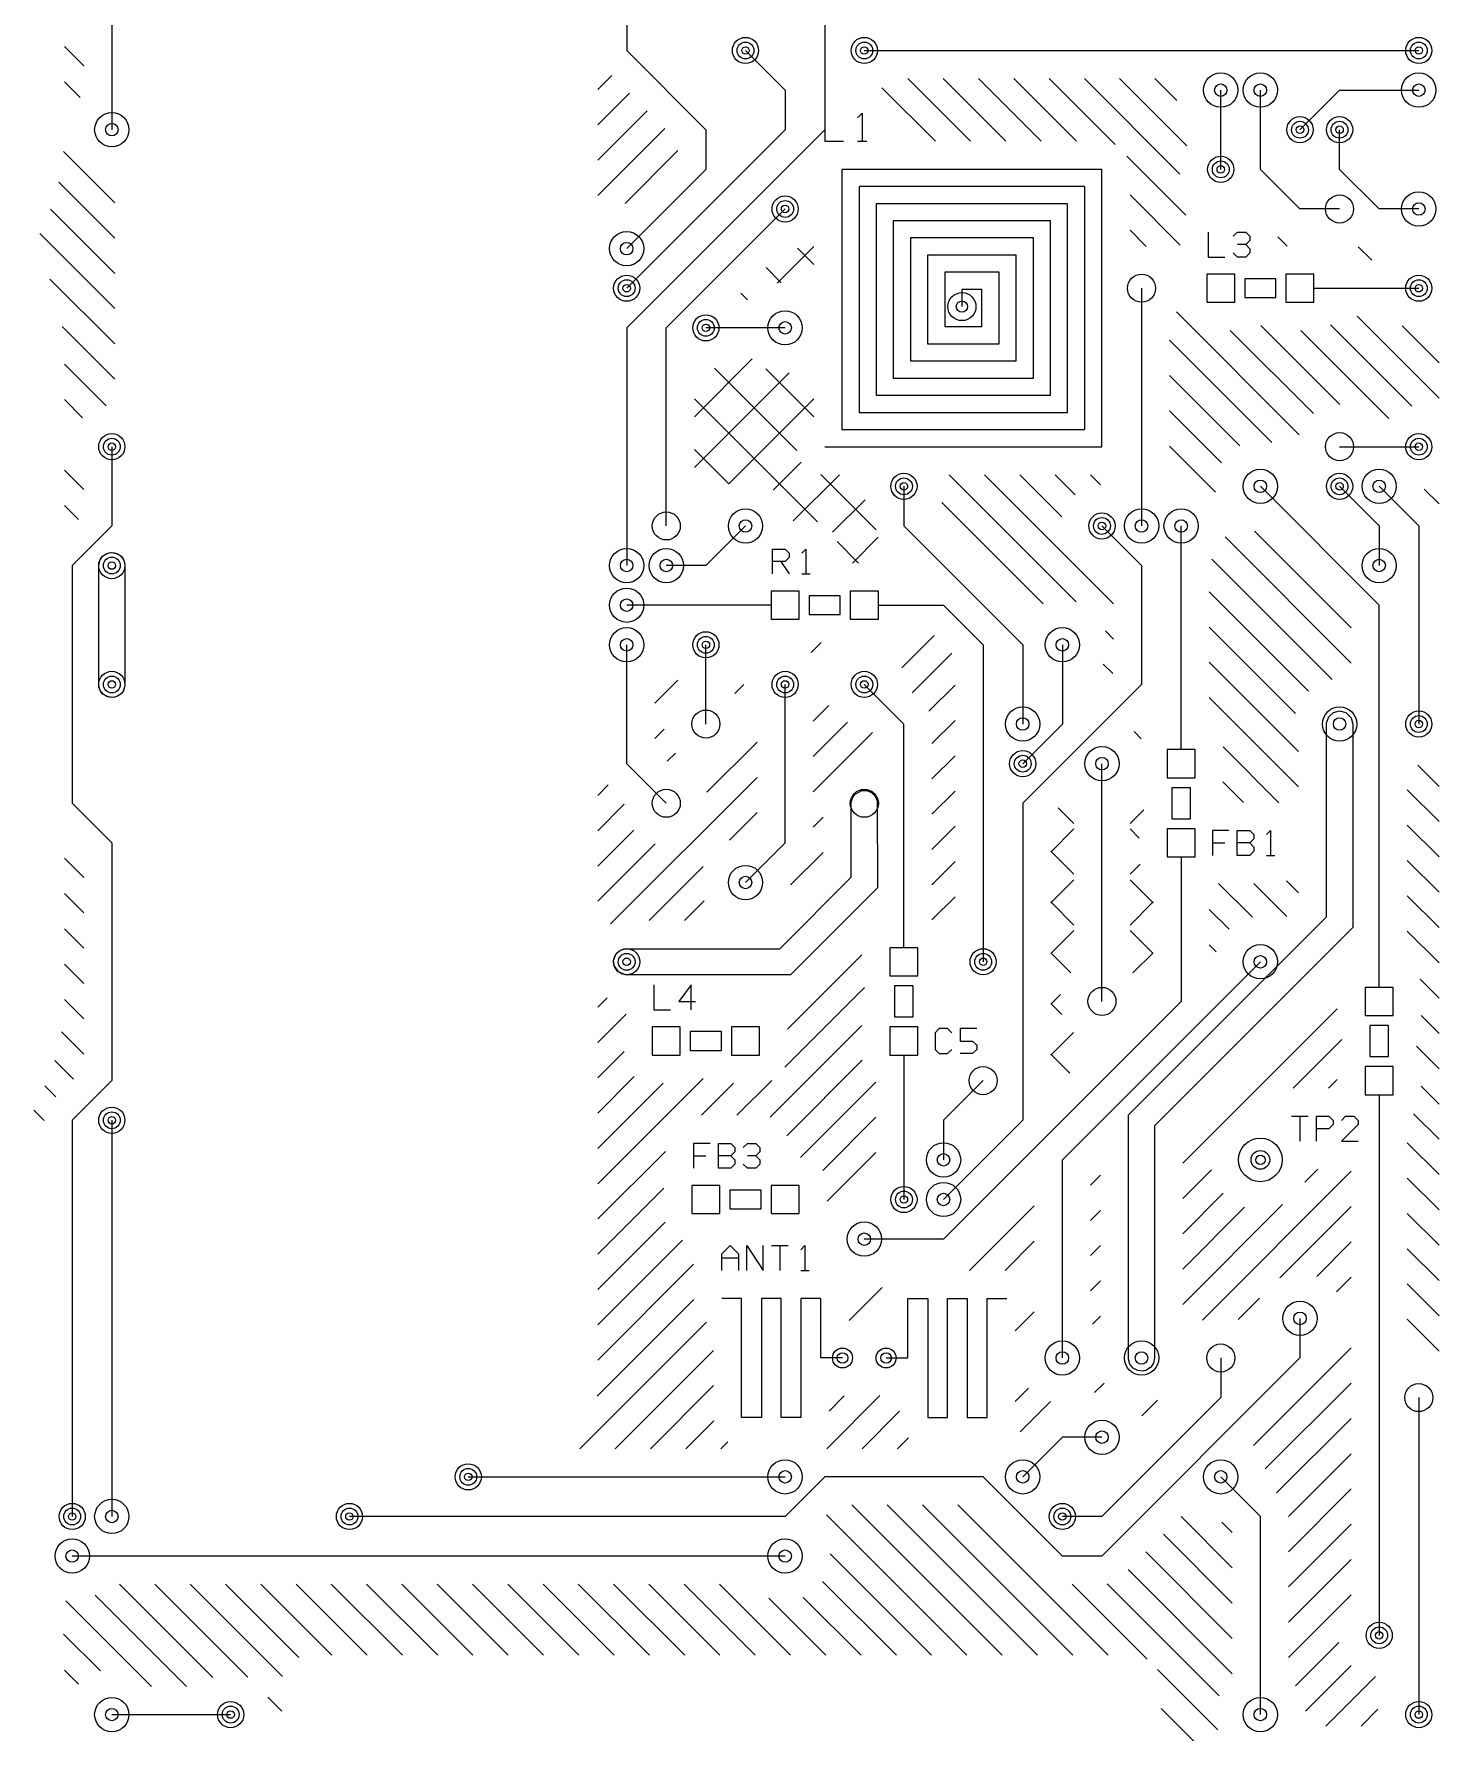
# Model space of a CAD drawing. Extents: x 8 to 54, y 9 to 364.
# Drawn here: x 8.9 to 54, y 173.4 to 227.9 of the extents above; entities that cross this region are included whole.
import ezdxf

# ---------------------------------------------------------------- set-up
doc = ezdxf.new("R2010")
doc.units = 0
doc.layers.add('SCORE', color=5, linetype='CONTINUOUS')

msp = doc.modelspace()

# ---------------------------------------------------------------- linework, layer by layer
at = {"layer": 'SCORE'}
for p, q in [((11.43, 260.35), (11.43, 224.79)), ((34.29, 231.14), (34.29, 224.79)), ((27.94, 229.87), (27.94, 227.33)), ((9.91, 227.4585), (10.53, 226.8385)), ((27.94, 227.33), (30.48, 224.79)), ((31.75, 227.33), (33.02, 226.06)), ((35.56, 227.33), (53.34, 227.33)), ((27.015, 226.0797), (27.4662, 226.531)), ((36.96, 226.43), (38.97, 224.42)), ((38.0914, 226.43), (40.1014, 224.42)), ((39.2227, 226.43), (41.2327, 224.42)), ((40.3541, 226.43), (42.3641, 224.42)), ((41.4855, 226.43), (43.5999, 224.3156)), ((42.6169, 226.43), (45.6793, 223.3676)), ((43.7482, 226.43), (45.9059, 224.2723)), ((44.8796, 226.43), (45.5782, 225.7314)), ((9.91, 226.3271), (10.4137, 225.8234)), ((27.015, 224.9483), (28.0319, 225.9653)), ((33.02, 226.06), (33.02, 224.79)), ((36.1223, 226.1363), (37.8386, 224.42)), ((46.99, 223.52), (46.99, 226.06)), ((48.26, 223.52), (48.26, 226.06)), ((49.53, 224.79), (50.8, 226.06)), ((50.8, 226.06), (53.34, 226.06)), ((27.015, 223.817), (28.5976, 225.3996)), ((27.015, 222.6856), (29.1633, 224.8339)), ((34.29, 225.32), (34.29, 224.42)), ((35.34, 225.17), (35.49, 225.32)), ((35.49, 225.32), (35.49, 224.42)), ((34.29, 224.79), (27.94, 218.44)), ((33.02, 224.79), (27.94, 219.71)), ((30.48, 224.79), (30.48, 223.52)), ((34.29, 224.42), (34.89, 224.42)), ((35.34, 224.42), (35.64, 224.42)), ((50.8, 223.52), (50.8, 224.79)), ((9.8851, 224.0893), (11.525, 222.4494)), ((27.8894, 222.4286), (29.58, 224.1192)), ((43.9756, 223.9399), (45.8685, 222.0469)), ((30.48, 223.52), (27.94, 220.98)), ((43.18, 223.52), (34.84, 223.52)), ((34.84, 223.52), (34.84, 222.97)), ((43.18, 214.63), (43.18, 223.52)), ((49.53, 222.25), (48.26, 223.52)), ((52.07, 222.25), (50.8, 223.52)), ((9.7322, 223.1108), (11.525, 221.318)), ((34.84, 222.97), (34.84, 215.18)), ((42.63, 222.97), (35.39, 222.97)), ((35.39, 222.97), (35.39, 222.42)), ((42.63, 215.18), (42.63, 222.97)), ((44.08, 222.7041), (45.69, 221.0941)), ((9.469, 222.2426), (11.525, 220.1866)), ((29.21, 218.44), (33.02, 222.25)), ((35.39, 222.42), (35.39, 215.73)), ((42.08, 222.42), (35.94, 222.42)), ((35.94, 222.42), (35.94, 221.87)), ((42.08, 215.73), (42.08, 222.42)), ((50.8, 222.25), (49.53, 222.25)), ((53.34, 222.25), (52.07, 222.25)), ((35.94, 221.87), (35.94, 216.28)), ((41.53, 221.87), (36.49, 221.87)), ((36.49, 221.87), (36.49, 221.32)), ((41.53, 216.28), (41.53, 221.87)), ((44.08, 221.5727), (44.6018, 221.0509)), ((9.1199, 221.4603), (11.525, 219.0552)), ((32.7643, 219.8669), (33.94, 221.0425)), ((33.4178, 220.992), (33.94, 220.4697)), ((36.49, 221.32), (36.49, 216.83)), ((40.98, 221.32), (37.04, 221.32)), ((37.04, 221.32), (37.04, 220.77)), ((40.98, 216.83), (40.98, 221.32)), ((46.59, 221.51), (46.59, 220.71)), ((47.39, 221.3767), (47.5233, 221.51)), ((47.5233, 221.51), (47.79, 221.51)), ((47.79, 221.11), (47.5233, 221.11)), ((47.79, 221.51), (47.9233, 221.3767)), ((47.9233, 221.2433), (47.79, 221.11)), ((47.79, 221.11), (47.9233, 220.9767)), ((47.9233, 221.3767), (47.9233, 221.2433)), ((48.8233, 221.3549), (49.1182, 221.06)), ((51.3999, 221.041), (51.831, 220.61)), ((37.04, 220.77), (37.04, 217.38)), ((40.43, 220.77), (37.59, 220.77)), ((37.59, 220.77), (37.59, 220.22)), ((40.43, 217.38), (40.43, 220.77)), ((46.59, 220.71), (47.1233, 220.71)), ((47.5233, 220.71), (47.39, 220.8433)), ((47.79, 220.71), (47.5233, 220.71)), ((47.9233, 220.8433), (47.79, 220.71)), ((47.9233, 220.9767), (47.9233, 220.8433)), ((9.4439, 220.005), (11.525, 217.9239)), ((32.4136, 220.3698), (32.899, 219.8844)), ((37.59, 220.22), (37.59, 217.93)), ((39.88, 220.22), (38.14, 220.22)), ((38.14, 220.22), (38.14, 219.67)), ((39.88, 217.93), (39.88, 220.22)), ((47.44, 220.16), (46.54, 220.16)), ((46.54, 220.16), (46.54, 219.26)), ((47.44, 219.26), (47.44, 220.16)), ((48.76, 220.01), (47.76, 220.01)), ((47.76, 220.01), (47.76, 219.41)), ((48.76, 219.41), (48.76, 220.01)), ((49.98, 220.16), (49.08, 220.16)), ((49.08, 220.16), (49.08, 219.26)), ((49.98, 219.26), (49.98, 220.16)), ((31.601, 219.556), (31.817, 219.34)), ((38.14, 219.67), (38.14, 218.48)), ((39.33, 219.67), (38.69, 219.67)), ((38.69, 219.67), (38.69, 219.12)), ((39.33, 218.48), (39.33, 219.67)), ((44.45, 219.71), (44.45, 212.09)), ((47.76, 219.41), (48.76, 219.41)), ((49.98, 219.71), (52.07, 219.71)), ((52.07, 219.71), (53.34, 219.71)), ((45.5676, 218.9538), (49.5066, 215.0147)), ((46.54, 219.26), (47.44, 219.26)), ((49.08, 219.26), (49.98, 219.26)), ((51.3682, 218.81), (53.99, 216.1882)), ((9.8398, 218.4777), (11.525, 216.7925)), ((27.94, 218.44), (27.94, 210.82)), ((29.21, 212.09), (29.21, 218.44)), ((33.02, 218.44), (30.48, 218.44)), ((38.14, 218.48), (39.33, 218.48)), ((47.2927, 218.36), (49.9636, 215.6891)), ((48.2741, 218.51), (50.8048, 215.9793)), ((49.5555, 218.36), (52.38, 215.5355)), ((50.512, 218.5349), (53.1163, 215.9305)), ((52.8066, 218.503), (53.99, 217.3196)), ((37.59, 217.93), (39.88, 217.93)), ((45.35, 218.04), (48.6281, 214.7619)), ((9.91, 217.2761), (11.249, 215.9371)), ((30.11, 215.5862), (31.9673, 217.4435)), ((37.04, 217.38), (40.43, 217.38)), ((30.11, 213.9598), (33.1463, 216.9961)), ((30.7549, 217.1495), (33.3994, 214.505)), ((32.4014, 217.1293), (33.94, 215.5907)), ((36.49, 216.83), (40.98, 216.83)), ((45.35, 216.9086), (47.6053, 214.6533)), ((9.91, 216.1448), (10.4945, 215.5603)), ((30.11, 216.168), (34.0613, 212.2167)), ((31.2127, 213.4362), (33.94, 216.1635)), ((35.94, 216.28), (41.53, 216.28)), ((35.39, 215.73), (42.08, 215.73)), ((45.35, 215.7773), (47.0188, 214.1084)), ((34.84, 215.18), (42.63, 215.18)), ((11.43, 214.63), (11.43, 212.09)), ((30.11, 214.5417), (31.2147, 213.437)), ((34.29, 214.63), (43.18, 214.63)), ((45.35, 214.6459), (46.8225, 213.1734)), ((50.8, 214.63), (53.34, 214.63)), ((32.6383, 213.2355), (33.5384, 214.1356)), ((9.91, 213.882), (10.53, 213.262)), ((33.2792, 212.25), (34.7592, 213.73)), ((34.165, 213.7394), (35.9394, 211.965)), ((38.285, 213.73), (42.3557, 209.6594)), ((39.4164, 213.73), (43.55, 209.5964)), ((40.5478, 213.73), (41.8936, 212.3842)), ((41.6791, 213.73), (42.3191, 213.0901)), ((42.8105, 213.73), (43.1318, 213.4087)), ((34.5419, 211.8863), (35.5833, 212.9277)), ((36.83, 213.36), (36.83, 212.09)), ((38.0429, 212.8407), (41.2925, 209.5912)), ((52.07, 209.55), (48.26, 213.36)), ((50.8, 213.36), (52.07, 212.09)), ((52.07, 213.36), (53.34, 212.09)), ((53.5165, 213.2676), (53.99, 212.7941)), ((9.91, 212.7506), (10.3639, 212.2967)), ((11.43, 212.09), (10.16, 210.82)), ((31.75, 212.09), (30.48, 210.82)), ((36.83, 212.09), (40.64, 208.28)), ((43.18, 212.09), (44.45, 210.82)), ((45.72, 207.01), (45.72, 212.09)), ((47.1261, 211.7385), (51.17, 207.6945)), ((48.0734, 211.9225), (51.17, 208.8259)), ((52.07, 212.09), (52.07, 210.82)), ((53.34, 212.09), (53.34, 205.74)), ((11.133, 211.117), (11.2693, 211.208)), ((11.2693, 211.208), (11.3888, 211.238)), ((11.3888, 211.238), (11.5519, 211.2219)), ((11.5519, 211.2219), (11.6964, 211.1447)), ((32.62, 210.55), (32.62, 211.35)), ((32.62, 211.35), (33.02, 211.35)), ((33.02, 211.35), (33.1533, 211.2167)), ((33.1533, 211.2167), (33.1533, 211.0833)), ((33.5533, 211.2167), (33.6867, 211.35)), ((33.6867, 211.35), (33.6867, 210.55)), ((34.6867, 211.5913), (35.378, 210.9)), ((35.1819, 210.9), (36.0075, 211.7256)), ((10.16, 210.82), (10.16, 203.2)), ((11.01, 210.82), (11.042, 210.9807)), ((11.012, 206.9688), (11.01, 210.82)), ((11.042, 210.9807), (11.133, 211.117)), ((11.6964, 211.1447), (11.8004, 211.018)), ((11.8004, 211.018), (11.848, 210.8612)), ((11.848, 210.8612), (11.848, 206.9688)), ((30.48, 210.82), (29.21, 210.82)), ((33.02, 210.95), (32.62, 210.95)), ((32.8867, 210.95), (33.1533, 210.55)), ((33.1533, 211.0833), (33.02, 210.95)), ((44.45, 210.82), (44.45, 207.01)), ((46.7058, 211.0274), (50.5631, 207.1701)), ((33.5533, 210.55), (33.82, 210.55)), ((33.47, 210), (32.57, 210)), ((32.57, 210), (32.57, 209.1)), ((33.47, 209.1), (33.47, 210)), ((34.79, 209.85), (33.79, 209.85)), ((33.79, 209.85), (33.79, 209.25)), ((34.79, 209.25), (34.79, 209.85)), ((36.01, 210), (35.11, 210)), ((35.11, 210), (35.11, 209.1)), ((36.01, 209.1), (36.01, 210)), ((46.62, 209.9818), (49.8063, 206.7954)), ((30.48, 209.55), (27.94, 209.55)), ((32.57, 209.55), (30.48, 209.55)), ((32.57, 209.1), (33.47, 209.1)), ((33.79, 209.25), (34.79, 209.25)), ((35.11, 209.1), (36.01, 209.1)), ((36.01, 209.55), (38.1, 209.55)), ((38.1, 209.55), (39.37, 208.28)), ((52.07, 199.39), (52.07, 209.55)), ((36.7658, 207.5462), (37.7984, 208.5788)), ((43.2894, 208.7257), (43.55, 208.465)), ((46.62, 208.8504), (49.3909, 206.0795)), ((27.94, 204.47), (27.94, 208.28)), ((30.48, 205.74), (30.48, 208.28)), ((33.8561, 208.0306), (34.1754, 208.35)), ((37.0969, 206.7459), (38.3641, 208.0131)), ((39.37, 208.28), (39.37, 198.12)), ((40.64, 208.28), (40.64, 205.74)), ((41.91, 208.28), (41.91, 205.74)), ((43.2212, 207.6625), (43.5254, 207.3582)), ((46.62, 207.719), (49.4817, 204.8573)), ((11.0596, 206.812), (11.012, 206.9688)), ((11.848, 206.9688), (11.8004, 206.812)), ((28.84, 206.4087), (29.58, 207.1487)), ((31.4111, 206.717), (31.7007, 207.0066)), ((33.02, 201.93), (33.02, 207.01)), ((36.83, 205.74), (35.56, 207.01)), ((37.6314, 206.1491), (38.47, 206.9877)), ((44.45, 207.01), (40.64, 203.2)), ((45.72, 204.92), (45.72, 207.01)), ((11.1636, 206.6853), (11.0596, 206.812)), ((11.3081, 206.6081), (11.1636, 206.6853)), ((11.4712, 206.592), (11.3081, 206.6081)), ((11.5907, 206.622), (11.4712, 206.592)), ((11.727, 206.713), (11.5907, 206.622)), ((11.8004, 206.812), (11.727, 206.713)), ((33.92, 205.8318), (34.4251, 206.3369)), ((46.62, 206.5877), (49.4814, 203.7263)), ((33.92, 204.7004), (35.0238, 205.8042)), ((37.73, 205.1163), (38.47, 205.8563)), ((50.38, 199.564), (50.382, 205.7812)), ((50.382, 205.7812), (50.4508, 205.9733)), ((50.4508, 205.9733), (50.602, 206.1104)), ((50.602, 206.1104), (50.8, 206.16)), ((50.8, 206.16), (50.998, 206.1104)), ((50.998, 206.1104), (51.1704, 205.938)), ((51.1704, 205.938), (51.22, 205.74)), ((28.84, 205.2773), (29.1402, 205.5775)), ((33.92, 203.5691), (35.8241, 205.4731)), ((36.83, 200.66), (36.83, 205.74)), ((41.91, 205.74), (40.64, 204.47)), ((44.213, 205.4969), (44.4409, 205.269)), ((51.22, 205.74), (51.22, 199.216)), ((29.2433, 204.5492), (29.503, 204.8089)), ((30.512, 203.5552), (32.12, 205.1632)), ((37.73, 203.985), (38.47, 204.725)), ((46.17, 204.92), (45.27, 204.92)), ((45.27, 204.92), (45.27, 204.02)), ((46.17, 204.02), (46.17, 204.92)), ((47.0649, 205.0114), (48.8575, 203.2188)), ((29.21, 203.2), (27.94, 204.47)), ((43.18, 196.85), (43.18, 204.47)), ((53.3125, 204.4207), (53.99, 203.7431)), ((27.015, 203.4523), (27.35, 203.7873)), ((27.4214, 199.3332), (32.12, 204.0318)), ((35.263, 203.497), (35.4781, 203.6119)), ((35.4781, 203.6119), (35.6419, 203.6119)), ((35.6419, 203.6119), (35.7933, 203.5492)), ((37.73, 202.8536), (38.47, 203.5936)), ((45.27, 204.02), (46.17, 204.02)), ((46.02, 203.7), (45.42, 203.7)), ((45.42, 203.7), (45.42, 202.7)), ((46.02, 202.7), (46.02, 203.7)), ((47.0593, 203.8857), (47.7149, 203.23)), ((52.97, 203.6318), (53.99, 202.6118)), ((10.16, 203.2), (11.43, 201.93)), ((27.015, 202.3209), (27.8608, 203.1667)), ((35.14, 200.834), (35.142, 203.2412)), ((35.142, 203.2412), (35.1896, 203.398)), ((35.1896, 203.398), (35.263, 203.497)), ((35.7933, 203.5492), (35.9092, 203.4333)), ((35.9092, 203.4333), (35.9719, 203.2819)), ((35.9719, 203.2819), (35.98, 200.486)), ((40.64, 203.2), (40.64, 193.04)), ((41.7718, 203.059), (42.28, 202.5508)), ((31.2343, 202.0147), (32.12, 202.9004)), ((33.92, 202.4377), (34.2416, 202.7593)), ((44.08, 202.5508), (44.52, 202.9908)), ((45.42, 202.7), (46.02, 202.7)), ((52.97, 202.5004), (53.99, 201.4804)), ((27.015, 201.1896), (28.1681, 202.3426)), ((37.73, 201.7222), (38.47, 202.4622)), ((41.54, 201.6372), (42.28, 202.3772)), ((44.08, 202.3772), (44.37, 202.0872)), ((46.17, 202.38), (45.27, 202.38)), ((45.27, 202.38), (45.27, 201.48)), ((46.17, 201.48), (46.17, 202.38)), ((47.2533, 202.33), (46.72, 202.33)), ((46.72, 202.33), (46.72, 201.53)), ((47.52, 201.53), (47.52, 202.33)), ((47.52, 202.33), (47.92, 202.33)), ((47.92, 202.33), (48.0533, 202.1967)), ((48.0533, 202.0633), (47.92, 201.93)), ((48.0533, 202.1967), (48.0533, 202.0633)), ((48.4533, 202.1967), (48.5867, 202.33)), ((48.5867, 202.33), (48.5867, 201.53)), ((9.91, 201.4369), (10.53, 200.8169)), ((11.43, 201.93), (11.43, 194.31)), ((27.015, 200.0582), (28.8548, 201.898)), ((31.75, 200.66), (33.02, 201.93)), ((33.1973, 200.5837), (34.2407, 201.627)), ((41.54, 201.6645), (42.28, 200.9245)), ((45.27, 201.48), (46.17, 201.48)), ((45.72, 201.48), (45.72, 199.39)), ((46.72, 201.93), (47.12, 201.93)), ((47.92, 201.93), (47.52, 201.93)), ((47.92, 201.53), (47.52, 201.53)), ((47.92, 201.93), (48.0533, 201.7967)), ((48.0533, 201.6633), (47.92, 201.53)), ((48.0533, 201.7967), (48.0533, 201.6633)), ((48.4533, 201.53), (48.72, 201.53)), ((28.6578, 199.4383), (30.3953, 201.1757)), ((37.73, 200.5909), (38.47, 201.3309)), ((44.08, 200.9245), (44.4015, 201.246)), ((52.97, 201.369), (53.99, 200.349)), ((9.91, 200.3056), (10.53, 199.6856)), ((32.846, 198.54), (35.14, 200.834)), ((35.98, 200.486), (33.194, 197.7)), ((36.83, 198.57), (36.83, 200.66)), ((41.54, 200.0108), (42.28, 200.7508)), ((44.08, 200.7508), (44.82, 200.0108)), ((46.9208, 200.63), (48.004, 199.5468)), ((48.0522, 200.63), (49.1127, 199.5695)), ((49.0991, 200.7144), (49.4803, 200.3333)), ((29.7897, 199.4388), (30.4244, 200.0735)), ((37.73, 199.4595), (38.47, 200.1995)), ((41.54, 200.0382), (42.28, 199.2982)), ((44.08, 199.2982), (44.82, 200.0382)), ((46.62, 199.7994), (47.2549, 199.1645)), ((52.97, 200.2377), (53.99, 199.2177)), ((44.03, 193.214), (50.38, 199.564)), ((51.22, 199.216), (44.87, 192.866)), ((45.72, 199.39), (45.72, 196.85)), ((52.07, 197.3), (52.07, 199.39)), ((9.91, 199.1742), (10.53, 198.5542)), ((41.54, 198.3845), (42.28, 199.1245)), ((44.08, 199.1245), (44.82, 198.3845)), ((46.62, 198.6681), (46.8465, 198.4415)), ((52.97, 199.1063), (53.99, 198.0863)), ((27.522, 198.1612), (27.5908, 198.3533)), ((27.5381, 197.9981), (27.522, 198.1612)), ((27.5908, 198.3533), (27.742, 198.4904)), ((27.742, 198.4904), (27.8988, 198.538)), ((27.8988, 198.538), (32.846, 198.54)), ((33.1, 195.9609), (35.48, 198.3409)), ((37.28, 198.57), (36.38, 198.57)), ((36.38, 198.57), (36.38, 197.67)), ((37.28, 197.67), (37.28, 198.57)), ((41.54, 198.4118), (42.1875, 197.7643)), ((44.1725, 197.7643), (44.82, 198.4118)), ((9.91, 198.0428), (10.53, 197.4228)), ((27.6736, 197.7953), (27.5381, 197.9981)), ((27.8988, 197.702), (27.6736, 197.7953)), ((33.194, 197.7), (27.8988, 197.702)), ((36.38, 197.67), (37.28, 197.67)), ((41.91, 191.77), (48.26, 198.12)), ((28.81, 197.38), (28.81, 196.58)), ((30.01, 197.38), (29.61, 196.8467)), ((30.01, 196.58), (30.01, 197.38)), ((33.0103, 194.7398), (35.5635, 197.293)), ((37.13, 197.35), (36.53, 197.35)), ((36.53, 197.35), (36.53, 196.35)), ((37.13, 196.35), (37.13, 197.35)), ((41.54, 196.7582), (41.8478, 197.066)), ((52.52, 197.3), (51.62, 197.3)), ((51.62, 197.3), (51.62, 196.4)), ((52.52, 196.4), (52.52, 197.3)), ((53.3796, 197.5654), (53.99, 196.9549)), ((9.9091, 196.9123), (10.53, 196.2915)), ((27.015, 196.6641), (27.3111, 196.9602)), ((28.81, 196.58), (29.3433, 196.58)), ((29.61, 196.8467), (30.1433, 196.8467)), ((45.72, 196.85), (38.1, 189.23)), ((41.54, 196.7855), (41.8984, 196.4271)), ((45.77, 191.6603), (50.72, 196.6103)), ((27.015, 195.5327), (27.9217, 196.4394)), ((29.66, 196.03), (28.76, 196.03)), ((28.76, 196.03), (28.76, 195.13)), ((29.66, 195.13), (29.66, 196.03)), ((32.2, 196.03), (31.3, 196.03)), ((31.3, 196.03), (31.3, 195.13)), ((32.2, 195.13), (32.2, 196.03)), ((32.5401, 193.1382), (35.482, 196.0802)), ((37.28, 196.03), (36.38, 196.03)), ((36.38, 196.03), (36.38, 195.13)), ((36.53, 196.35), (37.13, 196.35)), ((37.28, 195.13), (37.28, 196.03)), ((37.9633, 195.98), (37.83, 195.8467)), ((38.23, 195.98), (37.9633, 195.98)), ((38.3633, 195.8467), (38.23, 195.98)), ((39.1633, 195.98), (38.63, 195.98)), ((38.63, 195.98), (38.63, 195.58)), ((51.62, 196.4), (52.52, 196.4)), ((52.37, 196.08), (51.77, 196.08)), ((51.77, 196.08), (51.77, 195.08)), ((52.37, 195.08), (52.37, 196.08)), ((53.4198, 196.3937), (53.99, 195.8236)), ((9.8168, 195.8733), (10.53, 195.1601)), ((30.98, 195.88), (29.98, 195.88)), ((29.98, 195.88), (29.98, 195.28)), ((30.98, 195.28), (30.98, 195.88)), ((37.83, 195.8467), (37.83, 195.3133)), ((38.63, 195.58), (39.03, 195.58)), ((39.03, 195.58), (39.1633, 195.4467)), ((39.1633, 195.4467), (39.1633, 195.3133)), ((41.54, 195.1318), (42.2657, 195.8575)), ((49.3111, 194.07), (50.87, 195.6289)), ((53.27, 195.4122), (53.99, 194.6922)), ((9.6054, 194.9533), (10.203, 194.3558)), ((27.015, 194.4013), (27.86, 195.2463)), ((28.76, 195.13), (29.66, 195.13)), ((29.98, 195.28), (30.98, 195.28)), ((31.3, 195.13), (32.2, 195.13)), ((33.0789, 192.5456), (35.4961, 194.9628)), ((36.38, 195.13), (37.28, 195.13)), ((36.83, 195.13), (36.83, 193.04)), ((37.83, 195.3133), (37.9633, 195.18)), ((37.9633, 195.18), (38.23, 195.18)), ((38.23, 195.18), (38.3633, 195.3133)), ((39.03, 195.18), (38.63, 195.18)), ((39.1633, 195.3133), (39.03, 195.18)), ((41.54, 195.1591), (42.1482, 194.551)), ((51.77, 195.08), (52.37, 195.08)), ((27.015, 193.27), (28.184, 194.439)), ((27.015, 191.0072), (30.3878, 194.38)), ((31.4705, 193.2), (32.5902, 194.3197)), ((50.4425, 194.07), (50.72, 194.3475)), ((52.52, 194.76), (51.62, 194.76)), ((51.62, 194.76), (51.62, 193.86)), ((52.52, 193.86), (52.52, 194.76)), ((9.2874, 194.1399), (9.6373, 193.7901)), ((11.43, 194.31), (10.16, 193.04)), ((27.015, 192.1386), (29.1064, 194.23)), ((30.3391, 193.2), (31.3691, 194.23)), ((33.5129, 191.8483), (35.93, 194.2654)), ((39.37, 194.31), (38.1, 193.04)), ((51.62, 193.86), (52.52, 193.86)), ((52.07, 193.86), (52.07, 191.77)), ((53.42, 194.1308), (53.99, 193.5608)), ((8.9331, 193.3628), (9.26, 193.036)), ((53.1754, 193.244), (53.99, 192.4294)), ((10.16, 193.04), (10.16, 180.34)), ((11.43, 193.04), (11.43, 180.34)), ((34.229, 191.433), (35.93, 193.134)), ((36.83, 193.04), (36.83, 190.5)), ((40.64, 193.04), (38.1, 190.5)), ((38.1, 193.04), (38.1, 191.77)), ((44.032, 185.3788), (44.03, 193.214)), ((44.87, 192.866), (44.87, 185.42)), ((49.26, 193.17), (49.7933, 193.17)), ((49.5267, 193.17), (49.5267, 192.37)), ((50.06, 192.37), (50.06, 193.17)), ((50.06, 193.17), (50.46, 193.17)), ((50.46, 192.77), (50.06, 192.77)), ((50.46, 193.17), (50.5933, 193.0367)), ((50.5933, 192.9033), (50.46, 192.77)), ((50.5933, 193.0367), (50.5933, 192.9033)), ((50.86, 193.0367), (50.9933, 193.17)), ((51.3933, 192.9033), (50.86, 192.37)), ((50.9933, 193.17), (51.26, 193.17)), ((51.26, 193.17), (51.3933, 193.0367)), ((51.3933, 193.0367), (51.3933, 192.9033)), ((30.6133, 192.3), (30.08, 192.3)), ((30.08, 192.3), (30.08, 191.5)), ((30.88, 191.5), (30.88, 192.3)), ((30.88, 192.3), (31.28, 192.3)), ((31.28, 192.3), (31.4133, 192.1667)), ((31.4133, 192.1667), (31.4133, 192.0333)), ((31.68, 192.1667), (31.8133, 192.3)), ((31.8133, 192.3), (32.08, 192.3)), ((32.08, 192.3), (32.2133, 192.1667)), ((32.2133, 192.1667), (32.2133, 192.0333)), ((50.86, 192.37), (51.3933, 192.37)), ((52.97, 192.3181), (53.99, 191.2981)), ((27.015, 189.8759), (29.18, 192.0409)), ((30.08, 191.9), (30.48, 191.9)), ((31.28, 191.9), (30.88, 191.9)), ((31.4133, 192.0333), (31.28, 191.9)), ((31.28, 191.9), (31.4133, 191.7667)), ((31.4133, 191.6333), (31.28, 191.5)), ((31.4133, 191.7667), (31.4133, 191.6333)), ((31.8133, 191.5), (31.68, 191.6333)), ((32.08, 191.9), (31.8133, 191.9)), ((32.2133, 192.0333), (32.08, 191.9)), ((32.08, 191.9), (32.2133, 191.7667)), ((32.2133, 191.6333), (32.08, 191.5)), ((32.2133, 191.7667), (32.2133, 191.6333)), ((34.37, 190.4426), (35.93, 192.0026)), ((41.91, 185.42), (41.91, 191.77)), ((52.07, 191.77), (52.07, 176.53)), ((31.28, 191.5), (30.88, 191.5)), ((32.08, 191.5), (31.8133, 191.5)), ((42.81, 190.963), (43.1305, 191.2835)), ((45.77, 190.5289), (46.6927, 191.4516)), ((46.4006, 186.634), (51.17, 191.4034)), ((49.6914, 191.0562), (50.1052, 191.47)), ((52.97, 191.1867), (53.99, 190.1667)), ((27.015, 188.7445), (29.13, 190.8595)), ((30.93, 190.95), (30.03, 190.95)), ((30.03, 190.95), (30.03, 190.05)), ((30.93, 190.05), (30.93, 190.95)), ((32.25, 190.8), (31.25, 190.8)), ((31.25, 190.8), (31.25, 190.2)), ((32.25, 190.2), (32.25, 190.8)), ((33.47, 190.95), (32.57, 190.95)), ((32.57, 190.95), (32.57, 190.05)), ((33.47, 190.05), (33.47, 190.95)), ((45.77, 189.3975), (47.072, 190.6995)), ((30.03, 190.05), (30.93, 190.05)), ((31.25, 190.2), (32.25, 190.2)), ((32.57, 190.05), (33.47, 190.05)), ((38.9371, 188.2215), (41.01, 190.2944)), ((42.81, 189.8317), (43.1308, 190.1525)), ((45.77, 187.1348), (48.9738, 190.3386)), ((45.77, 188.2662), (47.7558, 190.252)), ((48.8872, 187.9892), (51.17, 190.2721)), ((52.97, 190.0553), (53.99, 189.0353)), ((27.015, 187.6131), (29.1742, 189.7723)), ((27.015, 186.4817), (29.734, 189.2007)), ((30.988, 188.7583), (31.2547, 189.025)), ((31.2547, 189.025), (31.5213, 188.7583)), ((31.788, 188.225), (31.788, 189.025)), ((31.788, 189.025), (32.3213, 188.225)), ((32.3213, 188.225), (32.3213, 189.025)), ((32.588, 189.025), (33.1213, 189.025)), ((32.8547, 189.025), (32.8547, 188.225)), ((33.5213, 188.8917), (33.6547, 189.025)), ((33.6547, 189.025), (33.6547, 188.225)), ((38.1, 189.23), (35.56, 189.23)), ((40.072, 188.225), (41.01, 189.163)), ((42.81, 188.7003), (43.1311, 189.0214)), ((50.066, 188.0367), (51.17, 189.1407)), ((52.97, 188.924), (53.99, 187.904)), ((27.015, 185.3504), (30.088, 188.4234)), ((30.988, 188.225), (30.988, 188.7583)), ((30.988, 188.625), (31.5213, 188.625)), ((31.5213, 188.7583), (31.5213, 188.225)), ((33.5213, 188.225), (33.788, 188.225)), ((42.81, 187.5689), (43.1314, 187.8903)), ((50.7026, 187.5419), (51.17, 188.0093)), ((52.97, 187.7926), (53.99, 186.7726)), ((26.9893, 184.1933), (30.0891, 187.2931)), ((31.623, 187.325), (30.988, 187.325)), ((31.623, 183.515), (31.623, 187.325)), ((32.893, 187.325), (32.258, 187.325)), ((32.258, 187.325), (32.258, 183.515)), ((32.893, 183.515), (32.893, 187.325)), ((34.163, 187.325), (33.528, 187.325)), ((33.528, 187.325), (33.528, 183.515)), ((34.163, 185.42), (34.163, 187.325)), ((35.0738, 186.621), (36.1286, 187.6757)), ((36.957, 185.42), (36.957, 187.325)), ((36.957, 187.325), (37.592, 187.325)), ((37.592, 187.325), (37.592, 183.515)), ((38.227, 183.515), (38.227, 187.325)), ((38.227, 187.325), (38.862, 187.325)), ((38.862, 187.325), (38.862, 183.515)), ((39.497, 183.515), (39.497, 187.325)), ((39.497, 187.325), (40.132, 187.325)), ((47.5472, 186.6493), (48.2308, 187.3328)), ((40.397, 186.2873), (41.01, 186.9003)), ((42.8744, 186.502), (43.1317, 186.7592)), ((26.4374, 182.51), (30.4979, 186.5705)), ((49.53, 186.69), (49.53, 185.42)), ((52.97, 186.6612), (53.99, 185.6412)), ((27.5687, 182.51), (30.723, 185.6643)), ((48.0365, 182.6131), (51.17, 185.7466)), ((34.8615, 185.42), (34.163, 185.42)), ((36.2585, 185.42), (36.957, 185.42)), ((49.53, 185.42), (43.18, 179.07)), ((44.0796, 185.222), (44.032, 185.3788)), ((44.1836, 185.0953), (44.0796, 185.222)), ((44.3281, 185.0181), (44.1836, 185.0953)), ((44.747, 185.123), (44.6107, 185.032)), ((44.838, 185.2593), (44.747, 185.123)), ((44.87, 185.42), (44.838, 185.2593)), ((46.99, 185.42), (46.99, 184.15)), ((28.7001, 182.51), (30.723, 184.5329)), ((42.9456, 184.3104), (43.2469, 184.6118)), ((44.4912, 185.002), (44.3281, 185.0181)), ((44.6107, 185.032), (44.4912, 185.002)), ((48.4174, 181.8626), (51.17, 184.6152)), ((34.357, 182.51), (36.063, 184.2161)), ((34.428, 183.7124), (34.9173, 184.2017)), ((40.397, 184.0245), (40.828, 184.4556)), ((40.561, 183.0572), (41.526, 184.0222)), ((46.99, 184.15), (43.18, 180.34)), ((44.4592, 183.5613), (44.9617, 184.0638)), ((53.34, 184.15), (53.34, 173.99)), ((32.258, 183.515), (31.623, 183.515)), ((33.528, 183.515), (32.893, 183.515)), ((35.4883, 182.51), (36.692, 183.7137)), ((37.592, 183.515), (38.227, 183.515)), ((38.862, 183.515), (39.497, 183.515)), ((48.7795, 181.0933), (51.17, 183.4838)), ((29.8315, 182.51), (30.7297, 183.4082)), ((30.9629, 182.51), (31.183, 182.7302)), ((36.6197, 182.51), (36.9725, 182.8628)), ((41.91, 182.88), (40.64, 181.61)), ((43.18, 182.88), (41.91, 182.88)), ((49.1599, 180.3424), (51.17, 182.3525)), ((22.86, 181.61), (33.02, 181.61)), ((34.29, 181.61), (33.02, 180.34)), ((39.37, 181.61), (34.29, 181.61)), ((41.91, 179.07), (39.37, 181.61)), ((48.26, 180.34), (46.99, 181.61)), ((35.1624, 180.71), (39.9824, 175.89)), ((36.2938, 180.71), (41.1138, 175.89)), ((37.4252, 180.71), (42.2452, 175.89)), ((38.5565, 180.71), (43.3765, 175.89)), ((49.16, 179.2111), (51.17, 181.2211)), ((33.02, 180.34), (19.05, 180.34)), ((34.3478, 180.3932), (38.8511, 175.89)), ((43.18, 180.34), (41.91, 180.34)), ((45.7188, 180.336), (47.36, 178.6948)), ((48.26, 173.99), (48.26, 180.34)), ((45.1531, 179.7703), (47.36, 177.5634)), ((47.0253, 180.1609), (47.36, 179.8261)), ((49.16, 178.0797), (51.17, 180.0897)), ((34.4675, 179.1421), (37.7197, 175.89)), ((44.5874, 179.2046), (47.36, 176.432)), ((33.02, 179.07), (10.16, 179.07)), ((43.18, 179.07), (41.91, 179.07)), ((44.0217, 178.6389), (47.36, 175.3006)), ((49.16, 176.9484), (51.17, 178.9584)), ((11.6809, 178.17), (14.6706, 175.1803)), ((12.8123, 178.17), (15.7952, 175.187)), ((13.9436, 178.17), (16.9071, 175.2065)), ((15.075, 178.17), (17.4274, 175.8176)), ((16.2064, 178.17), (18.4864, 175.89)), ((17.3377, 178.17), (19.6177, 175.89)), ((18.4691, 178.17), (20.7491, 175.89)), ((19.6005, 178.17), (21.8805, 175.89)), ((20.7319, 178.17), (23.0119, 175.89)), ((21.8632, 178.17), (24.1432, 175.89)), ((22.9946, 178.17), (25.2746, 175.89)), ((24.126, 178.17), (26.406, 175.89)), ((25.2573, 178.17), (27.5373, 175.89)), ((26.3887, 178.17), (28.6687, 175.89)), ((27.5201, 178.17), (29.8001, 175.89)), ((28.6515, 178.17), (30.9315, 175.89)), ((29.7828, 178.17), (32.0628, 175.89)), ((30.9142, 178.17), (33.1942, 175.89)), ((34.2205, 178.2579), (36.5883, 175.89)), ((42.2279, 178.17), (44.6278, 175.7701)), ((43.3439, 178.1854), (46.9401, 174.5892)), ((9.9526, 177.6356), (12.6982, 174.89)), ((10.8973, 177.8222), (13.8295, 174.89)), ((32.4978, 177.7178), (34.3256, 175.89)), ((33.6038, 177.7432), (35.4569, 175.89)), ((49.16, 175.817), (51.17, 177.827)), ((9.8856, 176.5712), (11.0643, 175.3925)), ((49.3819, 174.9075), (50.7712, 176.2968)), ((9.91, 175.4154), (10.359, 174.9665)), ((44.9601, 175.4378), (46.8949, 173.503)), ((49.7054, 174.0997), (51.1703, 175.5646)), ((50.3571, 173.62), (51.9529, 175.2158)), ((16.437, 174.5452), (16.88, 174.1023)), ((45.08, 174.1865), (47.0338, 172.2328)), ((11.43, 173.99), (15.24, 173.99)), ((51.4885, 173.62), (52.0318, 174.1633))]:
    msp.add_line(p, q, dxfattribs=at)
for centre, radius in [((31.75, 227.33), 0.42), ((31.75, 227.33), 0.27), ((35.56, 227.33), 0.42), ((35.56, 227.33), 0.27), ((53.34, 227.33), 0.42), ((53.34, 227.33), 0.27), ((31.75, 227.33), 0.12), ((35.56, 227.33), 0.12), ((53.34, 227.33), 0.12), ((46.99, 226.06), 0.55), ((48.26, 226.06), 0.55), ((53.34, 226.06), 0.55), ((46.99, 226.06), 0.2), ((48.26, 226.06), 0.2), ((53.34, 226.06), 0.2), ((11.43, 224.79), 0.55), ((11.43, 224.79), 0.2), ((49.53, 224.79), 0.42), ((49.53, 224.79), 0.27), ((49.53, 224.79), 0.12), ((50.8, 224.79), 0.42), ((50.8, 224.79), 0.27), ((50.8, 224.79), 0.12), ((46.99, 223.52), 0.42), ((46.99, 223.52), 0.27), ((46.99, 223.52), 0.12), ((33.02, 222.25), 0.42), ((50.8, 222.25), 0.45), ((53.34, 222.25), 0.55), ((33.02, 222.25), 0.27), ((33.02, 222.25), 0.12), ((53.34, 222.25), 0.2), ((27.94, 220.98), 0.55), ((27.94, 220.98), 0.2), ((27.94, 219.71), 0.42), ((27.94, 219.71), 0.27), ((44.45, 219.71), 0.45), ((53.34, 219.71), 0.42), ((53.34, 219.71), 0.27), ((27.94, 219.71), 0.12), ((38.69, 219.12), 0.45), ((53.34, 219.71), 0.12), ((30.48, 218.44), 0.42), ((33.02, 218.44), 0.55), ((38.69, 219.12), 0.18), ((30.48, 218.44), 0.27), ((30.48, 218.44), 0.12), ((33.02, 218.44), 0.2), ((11.43, 214.63), 0.42), ((50.8, 214.63), 0.45), ((53.34, 214.63), 0.42), ((11.43, 214.63), 0.27), ((11.43, 214.63), 0.12), ((53.34, 214.63), 0.27), ((53.34, 214.63), 0.12), ((48.26, 213.36), 0.55), ((52.07, 213.36), 0.55), ((36.83, 213.36), 0.42), ((36.83, 213.36), 0.27), ((36.83, 213.36), 0.12), ((48.26, 213.36), 0.2), ((50.8, 213.36), 0.42), ((50.8, 213.36), 0.27), ((50.8, 213.36), 0.12), ((52.07, 213.36), 0.2), ((29.21, 212.09), 0.45), ((31.75, 212.09), 0.55), ((31.75, 212.09), 0.2), ((43.18, 212.09), 0.42), ((43.18, 212.09), 0.27), ((44.45, 212.09), 0.55), ((44.45, 212.09), 0.2), ((45.72, 212.09), 0.55), ((45.72, 212.09), 0.2), ((43.18, 212.09), 0.12), ((11.43, 210.82), 0.42), ((27.94, 210.82), 0.55), ((29.21, 210.82), 0.55), ((52.07, 210.82), 0.55), ((11.43, 210.82), 0.27), ((11.43, 210.82), 0.12), ((27.94, 210.82), 0.2), ((29.21, 210.82), 0.2), ((52.07, 210.82), 0.2), ((27.94, 209.55), 0.55), ((27.94, 209.55), 0.2), ((27.94, 208.28), 0.55), ((27.94, 208.28), 0.2), ((30.48, 208.28), 0.42), ((30.48, 208.28), 0.27), ((41.91, 208.28), 0.55), ((41.91, 208.28), 0.2), ((30.48, 208.28), 0.12), ((11.43, 207.01), 0.42), ((33.02, 207.01), 0.42), ((35.56, 207.01), 0.42), ((11.43, 207.01), 0.27), ((11.43, 207.01), 0.12), ((33.02, 207.01), 0.27), ((33.02, 207.01), 0.12), ((35.56, 207.01), 0.27), ((35.56, 207.01), 0.12), ((40.64, 205.74), 0.55), ((50.8, 205.74), 0.55), ((30.48, 205.74), 0.45), ((40.64, 205.74), 0.2), ((50.8, 205.74), 0.2), ((53.34, 205.74), 0.42), ((53.34, 205.74), 0.27), ((53.34, 205.74), 0.12), ((40.64, 204.47), 0.42), ((40.64, 204.47), 0.27), ((43.18, 204.47), 0.55), ((43.18, 204.47), 0.2), ((40.64, 204.47), 0.12), ((29.21, 203.2), 0.45), ((35.56, 203.2), 0.45), ((31.75, 200.66), 0.55), ((31.75, 200.66), 0.2), ((48.26, 198.12), 0.55), ((27.94, 198.12), 0.42), ((27.94, 198.12), 0.27), ((27.94, 198.12), 0.12), ((39.37, 198.12), 0.42), ((39.37, 198.12), 0.27), ((39.37, 198.12), 0.12), ((48.26, 198.12), 0.2), ((43.18, 196.85), 0.45), ((39.37, 194.31), 0.45), ((11.43, 193.04), 0.42), ((11.43, 193.04), 0.27), ((11.43, 193.04), 0.12), ((38.1, 191.77), 0.55), ((48.26, 191.77), 0.7), ((38.1, 191.77), 0.2), ((48.26, 191.77), 0.3), ((48.26, 191.77), 0.15), ((38.1, 190.5), 0.55), ((36.83, 190.5), 0.42), ((36.83, 190.5), 0.27), ((36.83, 190.5), 0.12), ((38.1, 190.5), 0.2), ((35.56, 189.23), 0.55), ((35.56, 189.23), 0.2), ((49.53, 186.69), 0.55), ((49.53, 186.69), 0.2), ((34.8615, 185.42), 0.32), ((36.2585, 185.42), 0.32), ((41.91, 185.42), 0.55), ((41.91, 185.42), 0.2), ((44.45, 185.42), 0.55), ((44.45, 185.42), 0.2), ((46.99, 185.42), 0.45), ((34.8615, 185.42), 0.17), ((36.2585, 185.42), 0.17), ((53.34, 184.15), 0.45), ((43.18, 182.88), 0.55), ((43.18, 182.88), 0.2), ((22.86, 181.61), 0.42), ((22.86, 181.61), 0.27), ((33.02, 181.61), 0.55), ((33.02, 181.61), 0.2), ((40.64, 181.61), 0.55), ((40.64, 181.61), 0.2), ((46.99, 181.61), 0.55), ((46.99, 181.61), 0.2), ((22.86, 181.61), 0.12), ((10.16, 180.34), 0.42), ((11.43, 180.34), 0.55), ((19.05, 180.34), 0.42), ((41.91, 180.34), 0.42), ((10.16, 180.34), 0.27), ((10.16, 180.34), 0.12), ((11.43, 180.34), 0.2), ((19.05, 180.34), 0.27), ((19.05, 180.34), 0.12), ((41.91, 180.34), 0.27), ((41.91, 180.34), 0.12), ((10.16, 179.07), 0.55), ((33.02, 179.07), 0.55), ((10.16, 179.07), 0.2), ((33.02, 179.07), 0.2), ((52.07, 176.53), 0.42), ((52.07, 176.53), 0.27), ((52.07, 176.53), 0.12), ((11.43, 173.99), 0.55), ((11.43, 173.99), 0.2), ((15.24, 173.99), 0.42), ((15.24, 173.99), 0.27), ((48.26, 173.99), 0.55), ((48.26, 173.99), 0.2), ((53.34, 173.99), 0.42), ((53.34, 173.99), 0.27), ((15.24, 173.99), 0.12), ((53.34, 173.99), 0.12)]:
    msp.add_circle(centre, radius, dxfattribs=at)

doc.saveas('drawing.dxf')
